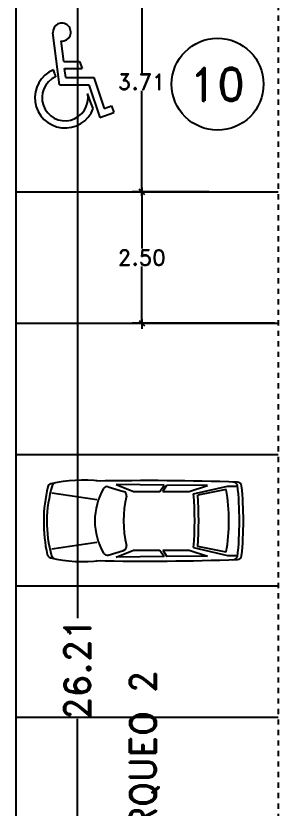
# Model space of a CAD drawing. Header units: millimetres. Extents: x 1590 to 1932, y -48 to 167.
# Drawn here: x 1649.74 to 1654.74, y 74.63 to 89.71 of the extents above; entities that cross this region are included whole.
import ezdxf

# ---------------------------------------------------------------- set-up
doc = ezdxf.new("R2010")
doc.units = ezdxf.units.MM
doc.header["$LTSCALE"] = 0.1
doc.header["$MEASUREMENT"] = 0
doc.header["$PDMODE"] = 35
doc.header["$PDSIZE"] = 0.75
doc.linetypes.add('DASHED', pattern=[0.75, 0.5, -0.25])
doc.layers.get('0').update_dxf_attribs({"linetype": 'CONTINUOUS'})
doc.layers.get('DEFPOINTS').update_dxf_attribs({"linetype": 'CONTINUOUS'})
for name, color, linetype in [('C-PRKG-CARS', 1, 'CONTINUOUS'), ('PARED', 4, 'CONTINUOUS'), ('PAREDES', 3, 'CONTINUOUS'), ('TEXT', 3, 'CONTINUOUS')]:
    doc.layers.add(name, color=color, linetype=linetype)
doc.styles.add('ROMAND', font='romand.shx')
doc.dimstyles.new('URBA', dxfattribs={"dimtxt": 20, "dimasz": 0.5, "dimexe": 1.25, "dimexo": 0.63, "dimgap": 0.63, "dimtad": 0, "dimtih": 1, "dimtoh": 1, "dimzin": 1, "dimdsep": 46, "dimtxsty": 'ROMAND', "dimcen": 2.5, "dimclrd": 1, "dimclre": 1, "dimclrt": 3, "dimadec": 0, "dimazin": 0, "dimtfac": 1, "dimtmove": 0, "dimatfit": 3, "dimfxl": 1, "dimtvp": 1, "dimtolj": 1, "dimtzin": 1, "dimarcsym": 0})

# ---------------------------------------------------------------- blocks, each defined once
blk = doc.blocks.new('1')
at = {"color": 3, "linetype": 'ByBlock'}
for p, q in [((-0.0461, 0.2161), (-0.1103, 0.7104)), ((-0.0068, 0.4387), (-0.0313, 0.6329)), ((-0.0068, 0.4387), (0.1431, 0.4387)), ((0.1431, 0.4387), (0.1682, 0.3702)), ((-0.0924, 0.3189), (-0.1046, 0.358)), ((-0.0924, 0.3189), (-0.0843, 0.2928)), ((0.0019, 0.3702), (0.1682, 0.3702)), ((0.0133, 0.2846), (0.0019, 0.3702)), ((0.0133, 0.2846), (0.2788, 0.2846)), ((0.2788, 0.2846), (0.3771, -0.0103)), ((-0.0461, 0.2161), (0.2331, 0.2161)), ((0.2331, 0.2161), (0.3367, -0.0946)), ((0.2496, 0.055), (0.2209, 0.1321)), ((0.2737, -0.01), (0.2496, 0.055)), ((0.3771, -0.0103), (0.4494, 0.0149)), ((0.4494, 0.0149), (0.4704, -0.0479)), ((0.3367, -0.0946), (0.4704, -0.0479))]:
    blk.add_line(p, q, dxfattribs=at)
for centre, radius, start, end in [((-0.025, 0.7176), 0.0854, 266.13467, 185.06412), ((0.0056, 0.0928), 0.2877, 112.52948, 339.02954), ((0.0056, 0.0928), 0.2192, 114.32046, 9.76749)]:
    blk.add_arc(centre, radius, start, end, dxfattribs=at)
blk = doc.blocks.new('UTP1$0$DIMBLOCK')
at = {"color": 1}
blk.add_line((-7.5, 0), (10.5, 0), dxfattribs=at)
at = {"color": 4}
blk.add_line((-5.25, -5.25), (5.25, 5.25), dxfattribs=at)
blk = doc.blocks.new('*D222')
at = {"color": 1, "linetype": 'Continuous', "transparency": 16777216}
for p, q in [((1653.423, 90.065), (1651.956, 90.065)), ((1652.136, 90.055), (1652.136, 88.624)), ((1652.136, 86.368), (1652.136, 88.284)), ((1653.423, 86.358), (1651.956, 86.358))]:
    blk.add_line(p, q, dxfattribs=at)
at = {"layer": 'DEFPOINTS', "color": 0, "linetype": 'Continuous', "transparency": 16777216}
for p in [(1653.486, 90.065), (1652.136, 86.358), (1653.486, 86.358)]:
    blk.add_point(p, dxfattribs=at)
at = {"color": 1, "linetype": 'Continuous', "transparency": 16777216, "xscale": 0.01, "yscale": 0.01, "zscale": 0.01}
for p, rotation in [((1652.136, 90.065), 90), ((1652.136, 86.358), 270)]:
    blk.add_blockref('UTP1$0$DIMBLOCK', p, dxfattribs=dict(at, rotation=rotation))
at = {"color": 2, "linetype": 'Continuous', "transparency": 16777216, "insert": (1652.136, 88.454), "char_height": 0.3, "attachment_point": 5, "style": 'ROMAND'}
blk.add_mtext('\\A1;3.71', dxfattribs=at)
blk = doc.blocks.new('*D223')
at = {"color": 1, "linetype": 'Continuous', "transparency": 16777216}
for p, q in [((1653.423, 86.358), (1651.956, 86.358)), ((1652.136, 86.348), (1652.136, 85.278)), ((1652.136, 83.868), (1652.136, 84.938)), ((1654.673, 83.858), (1651.956, 83.858))]:
    blk.add_line(p, q, dxfattribs=at)
at = {"layer": 'DEFPOINTS', "color": 0, "linetype": 'Continuous', "transparency": 16777216}
for p in [(1653.486, 86.358), (1652.136, 83.858), (1654.736, 83.858)]:
    blk.add_point(p, dxfattribs=at)
at = {"color": 1, "linetype": 'Continuous', "transparency": 16777216, "xscale": 0.01, "yscale": 0.01, "zscale": 0.01}
for p, rotation in [((1652.136, 86.358), 90), ((1652.136, 83.858), 270)]:
    blk.add_blockref('UTP1$0$DIMBLOCK', p, dxfattribs=dict(at, rotation=rotation))
at = {"color": 2, "linetype": 'Continuous', "transparency": 16777216, "insert": (1652.136, 85.108), "char_height": 0.3, "attachment_point": 5, "style": 'ROMAND'}
blk.add_mtext('\\A1;2.50', dxfattribs=at)
blk = doc.blocks.new('*D351')
at = {"color": 1, "linetype": 'Continuous', "transparency": 16777216}
for p, q in [((1649.798, 90.065), (1651.09, 90.065)), ((1650.91, 90.045), (1650.91, 78.245)), ((1650.91, 63.878), (1650.91, 76.324)), ((1649.798, 63.858), (1651.09, 63.858))]:
    blk.add_line(p, q, dxfattribs=at)
at = {"layer": 'DEFPOINTS', "color": 0, "linetype": 'Continuous', "transparency": 16777216}
for p in [(1649.736, 90.065), (1649.736, 63.858), (1650.91, 63.858)]:
    blk.add_point(p, dxfattribs=at)
at = {"color": 1, "linetype": 'Continuous', "transparency": 16777216, "xscale": 0.02, "yscale": 0.02, "zscale": 0.02}
for p, rotation in [((1650.91, 90.065), 90), ((1650.91, 63.858), 270)]:
    blk.add_blockref('UTP1$0$DIMBLOCK', p, dxfattribs=dict(at, rotation=rotation))
at = {"color": 3, "linetype": 'Continuous', "transparency": 16777216, "insert": (1650.91, 77.284), "char_height": 0.5, "attachment_point": 5, "rotation": 90, "style": 'ROMAND'}
blk.add_mtext('\\A1;26.21', dxfattribs=at)
blk = doc.blocks.new('02PCAR01')
at = {"color": 0, "linetype": 'ByBlock'}
for p, q in [((-138, 26.03), (-145, 26.03)), ((-112.52, 20.16), (-138, 26.03)), ((-122.94, 26.61), (-92.48, 26.84)), ((-109.29, 22.08), (-122.94, 26.61)), ((-89.35, 22.08), (-92.48, 26.84)), ((-90.39, 26.87), (-54.31, 27.32)), ((-87.23, 22.08), (-90.39, 26.87)), ((-54.31, 27.32), (-67.5, 22.08)), ((-48.33, 25.72), (-60.01, 22.2)), ((-136.91, 23.5), (-115.59, 19.26)), ((-89.35, 22.08), (-109.29, 22.08)), ((-67.5, 22.08), (-87.23, 22.08)), ((-6, 20.97), (-40, 15.97)), ((-6, -20.97), (-40, -15.97)), ((-112.51, -20.11), (-138, -25.97)), ((-136.91, -23.36), (-115.59, -19.12)), ((-109.29, -21.95), (-122.94, -26.47)), ((-89.35, -21.95), (-109.29, -21.95)), ((-89.35, -21.95), (-92.48, -26.7)), ((-87.23, -21.95), (-90.39, -26.73)), ((-67.5, -21.95), (-87.23, -21.95)), ((-54.31, -27.18), (-67.5, -21.95)), ((-48.33, -25.52), (-60.01, -22)), ((-138, -25.97), (-145, -25.97)), ((-122.94, -26.47), (-92.48, -26.7)), ((-90.39, -26.73), (-54.31, -27.18))]:
    blk.add_line(p, q, dxfattribs=at)
for centre, radius, start, end in [((-77.24, -1914.33), 1944.6, 88.89024, 92.01225), ((-30.02, -77.69), 108.31, 76.66075, 96.5655), ((110.89, 0.1), 260.73, 174.2342, 185.7658), ((-145.41, 25.94), 3.14, 92.11191, 173.48992), ((111.89, 0.1), 258.76, 174.01419, 185.98581), ((-141.57, 24.61), 4.6, 94.39871, 147.52881), ((-47.46, 22.85), 3, 31.14552, 106.79837), ((-87.12, 0.1), 48.72, 330.07742, 29.92258), ((-8.86, 25.33), 3.14, 17.81788, 78.39421), ((-95.47, 0.91), 93.12, 343.03471, 15.81411), ((-5.75, 24.64), 3.14, 14.34517, 76.66075), ((-111.75, 0.91), 111.76, 346.39761, 12.667), ((-7.97, 0.1), 131.06, 169.68972, 190.31028), ((146.01, 0.1), 262.31, 175.79714, 184.20286), ((147.71, 0.1), 261.01, 175.59188, 184.44072), ((-59.14, 19.33), 3, 106.79837, 193.66308), ((-142.7, 0.1), 82.75, 347.06832, 12.93168), ((-59.14, -19.13), 3, 166.33692, 253.20163), ((-145.41, -25.74), 3.14, 186.51008, 267.88809), ((-77.24, 1914.53), 1944.6, 267.98775, 271.10976), ((-141.57, -24.41), 4.6, 212.47119, 265.60129), ((-47.46, -22.65), 3, 253.20163, 328.85448), ((-30.02, 77.89), 108.31, 263.4345, 283.11557), ((-9.37, -25.23), 3.14, 281.32486, 340.88258), ((-6.15, -24.54), 3.14, 283.11557, 344.59415)]:
    blk.add_arc(centre, radius, start, end, dxfattribs=at)

msp = doc.modelspace()

# ---------------------------------------------------------------- linework, layer by layer
at = {"color": 2, "linetype": 'Continuous'}
for p, q in [((1649.7358, 86.3579), (1654.7358, 86.3579)), ((1649.7358, 83.8579), (1654.7358, 83.8579)), ((1649.7358, 81.3579), (1654.7358, 81.3579)), ((1649.7358, 78.8579), (1654.7358, 78.8579)), ((1649.7358, 76.3579), (1654.7358, 76.3579))]:
    msp.add_line(p, q, dxfattribs=at)
msp.add_circle((1653.5812, 88.4086), 0.8758, dxfattribs=at)
at = {"layer": 'PARED', "color": 3}
msp.add_line((1649.7358, 90.0654), (1649.7358, 63.8579), dxfattribs=at)
at = {"layer": 'PAREDES', "color": 2, "linetype": 'DASHED'}
msp.add_line((1654.7358, 91.3154), (1654.7358, 63.2224), dxfattribs=at)

# ---------------------------------------------------------------- block references
at = {"xscale": 2, "yscale": 2, "zscale": 2}
msp.add_blockref('1', (1650.6625, 87.9654), dxfattribs=at)
at = {"layer": 'C-PRKG-CARS', "xscale": 0.02539999999999054, "yscale": 0.02539999999999054, "zscale": 0.02539999999999054, "rotation": 180}
msp.add_blockref('02PCAR01', (1650.2665, 80.0974), dxfattribs=at)

# ---------------------------------------------------------------- texts
at = {"layer": 'TEXT', "color": 2, "style": 'ROMAND'}
msp.add_text('10', height=0.625, dxfattribs=at).set_placement((1653.036, 88.0944))
at = {"layer": 'TEXT', "style": 'ROMAND'}
msp.add_text('PARQUEO 2', height=0.5, rotation=90, dxfattribs=at).set_placement((1652.4114, 73.3667))

# ---------------------------------------------------------------- dimensions: what is measured, and where the dimension line sits
at = {"color": 3, "linetype": 'Continuous'}
dim = msp.add_linear_dim(base=(1650.9099, 63.8579), p1=(1649.7358, 90.0654), p2=(1649.7358, 63.8579), angle=90, dimstyle='URBA', override={"dimtxt": 0.5, "dimasz": 0.02, "dimexe": 0.18, "dimexo": 0.0625, "dimgap": 0.02, "dimzin": 0, "dimblk1": 'UTP1$0$DIMBLOCK', "dimblk2": 'UTP1$0$DIMBLOCK', "dimsah": 1, "dimcen": 0.09, "dimtdec": 4, "dimtofl": 0, "dimtvp": 0, "dimtzin": 0}, dxfattribs=at)
dim.commit()
dim.dimension.update_dxf_attribs({"geometry": '*D351', "text_midpoint": (1650.9099, 77.2841), "dimtype": 160, "text_rotation": 90})
dim = msp.add_linear_dim(base=(1652.1358, 86.3579), p1=(1653.4858, 90.0654), p2=(1653.4858, 86.3579), angle=90, dimstyle='URBA', override={"dimtxt": 0.3, "dimasz": 0.01, "dimexe": 0.18, "dimexo": 0.0625, "dimgap": 0.02, "dimzin": 0, "dimblk1": 'UTP1$0$DIMBLOCK', "dimblk2": 'UTP1$0$DIMBLOCK', "dimsah": 1, "dimcen": 0.09, "dimclrt": 2, "dimtdec": 4, "dimtofl": 0, "dimtvp": 0, "dimtzin": 0}, dxfattribs=at)
dim.commit()
dim.dimension.update_dxf_attribs({"geometry": '*D222', "text_midpoint": (1652.1358, 88.4535), "dimtype": 160})
dim = msp.add_linear_dim(base=(1652.1358, 83.8579), p1=(1653.4858, 86.3579), p2=(1654.7358, 83.8579), angle=90, dimstyle='URBA', override={"dimtxt": 0.3, "dimasz": 0.01, "dimexe": 0.18, "dimexo": 0.0625, "dimgap": 0.02, "dimzin": 0, "dimblk1": 'UTP1$0$DIMBLOCK', "dimblk2": 'UTP1$0$DIMBLOCK', "dimsah": 1, "dimcen": 0.09, "dimclrt": 2, "dimtdec": 4, "dimtofl": 0, "dimtvp": 0, "dimtzin": 0}, dxfattribs=at)
dim.commit()
dim.dimension.update_dxf_attribs({"geometry": '*D223', "text_midpoint": (1652.1358, 85.1079)})

doc.saveas('drawing.dxf')
